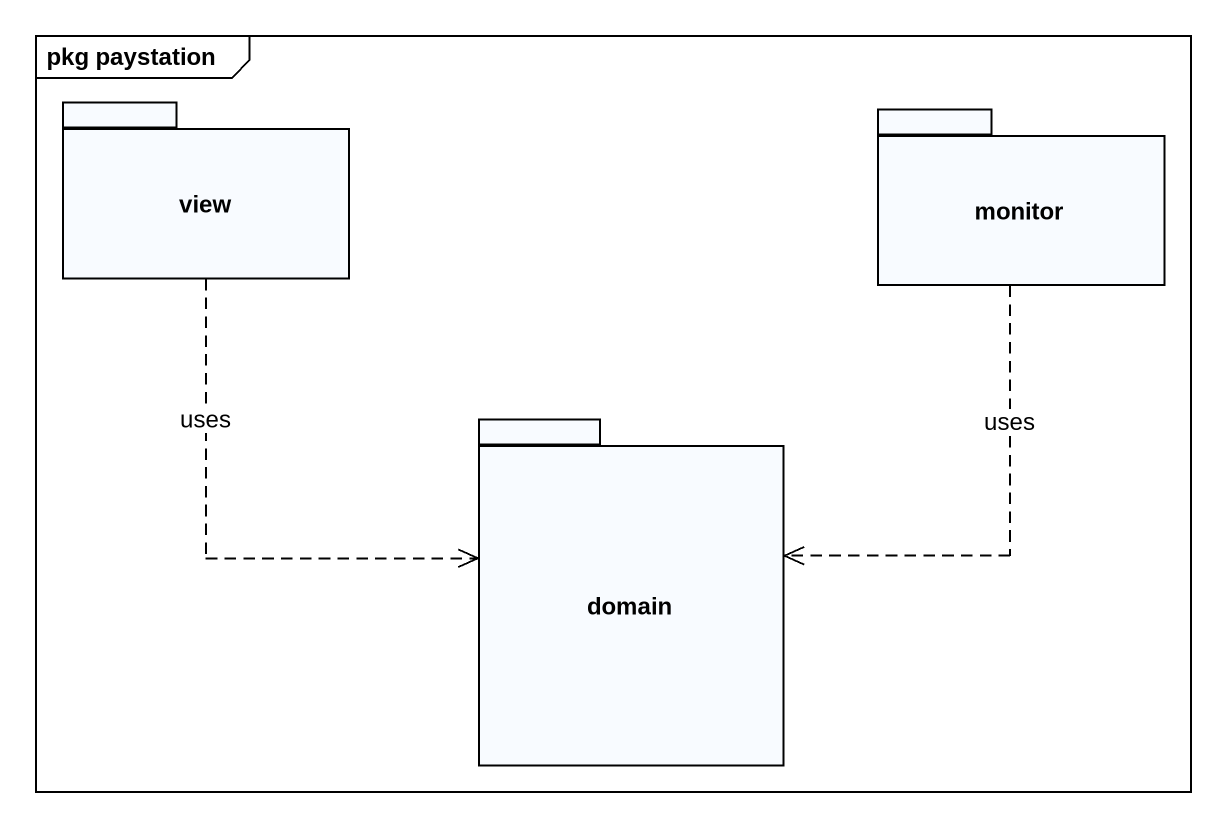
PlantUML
@startuml
mainframe pkg paystation
package view {
}
package monitor {
}
package domain {
}
view ..> domain : uses
monitor ..> domain : uses
@enduml
